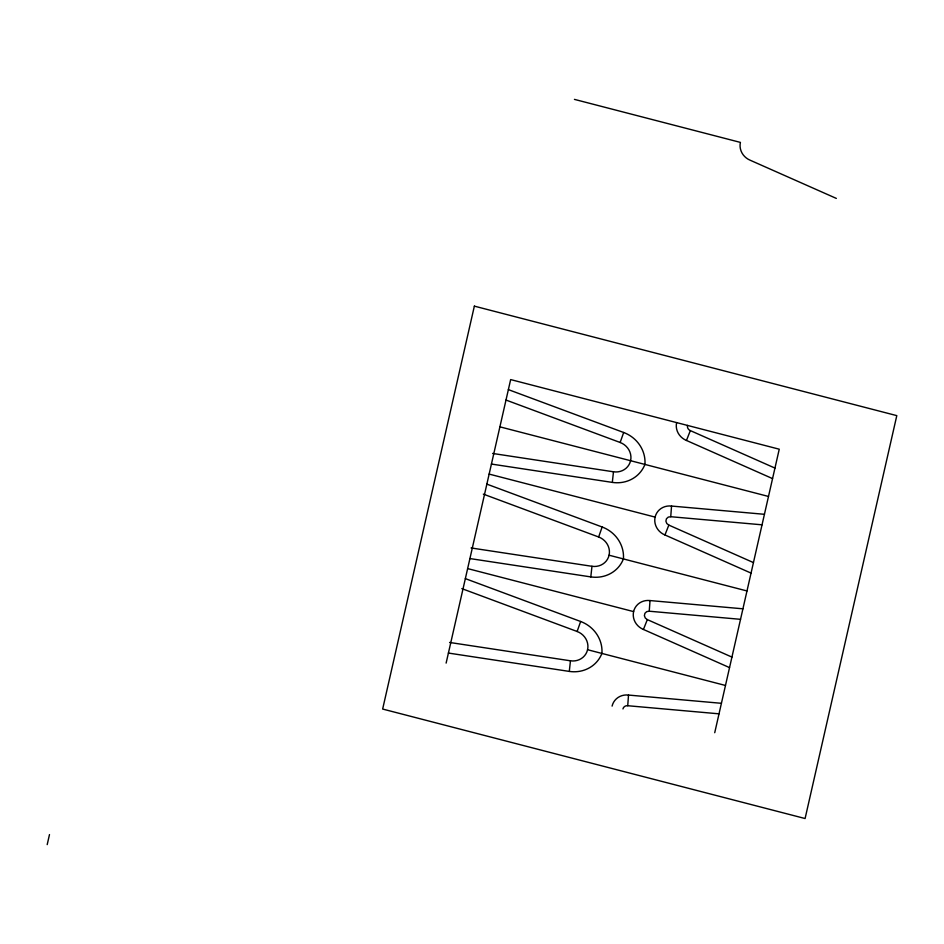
<?xml version="1.0" encoding="UTF-8"?>
<svg xmlns="http://www.w3.org/2000/svg" width="944" height="944" viewBox="0 0 944 944"><rect width="100%" height="100%" fill="white"/><g stroke="black" fill="none" stroke-linecap="round" stroke-linejoin="round"><path stroke-width="1.42" d="M622.957 708.932A4.614 4.331 28 0 1 627.725 705.723L628.515 695.067L721.417 703.304M729.535 667.609L643.442 629.459L647.324 619.606A4.614 4.331 28 0 1 649.236 611.216L650.027 600.561L742.928 608.809M751.046 573.102L664.954 534.965L668.836 525.1A4.614 4.331 28 0 1 670.747 516.71L671.538 506.055L764.439 514.303M448.412 653.059L569.291 671.408L570.459 660.8A16.024 15.057 28 0 0 587.569 649.72L725.476 685.462M469.923 558.565L590.802 576.902L591.971 566.294A16.024 15.057 28 0 0 609.081 555.214L746.987 590.956M491.435 464.059L612.314 482.396L613.482 471.788A16.024 15.057 28 0 0 630.592 460.707A16.024 15.057 28 0 0 620.149 442.488L505.996 400.044M47.2 844.62L49.489 834.579M446.123 663.101L510.657 379.582L779.248 449.202L714.726 732.709M620.149 442.488L623.665 432.494L508.368 389.624M609.081 555.214A16.024 15.057 28 0 0 598.638 536.994L602.154 527L486.856 484.13M587.569 649.72A16.024 15.057 28 0 0 577.126 631.489L580.643 621.494L465.345 578.625M772.558 478.608L686.465 440.459L690.347 430.606A4.614 4.331 28 0 1 687.492 425.414M762.044 524.817L670.747 516.71M740.533 619.323L649.236 611.216M719.021 713.829L627.725 705.723M492.603 453.45L613.482 471.788M471.091 547.957L591.971 566.294M449.58 642.451L570.459 660.8M574.436 99.38L740.403 142.402A15.871 14.915 28 0 0 750.244 160.256L836.337 198.405M499.895 426.841L768.499 496.45M489.145 474.089L655.112 517.1A15.871 14.915 28 0 0 664.954 534.965M467.634 568.595L633.601 611.606A15.871 14.915 28 0 0 643.442 629.459M483.34 494.125L598.638 536.994M461.828 588.619L577.126 631.489M690.347 430.606L774.953 468.082M668.836 525.1L753.442 562.589M647.324 619.606L731.93 657.095M580.643 621.494A31.648 29.748 28 0 1 601.906 653.437A31.648 29.748 28 0 1 569.291 671.408M633.601 611.606A15.871 14.915 28 0 1 650.027 600.561M612.09 706.112A15.871 14.915 28 0 1 628.515 695.067M602.154 527A31.648 29.748 28 0 1 623.418 558.931A31.648 29.748 28 0 1 590.802 576.902M655.112 517.1A15.871 14.915 28 0 1 671.538 506.055M623.665 432.494A31.648 29.748 28 0 1 644.929 464.424A31.648 29.748 28 0 1 612.314 482.396M686.465 440.459A15.871 14.915 28 0 1 676.624 422.605M474.36 306.139L382.65 709.05L805.09 818.531L896.8 415.631L474.36 306.139"/></g></svg>
